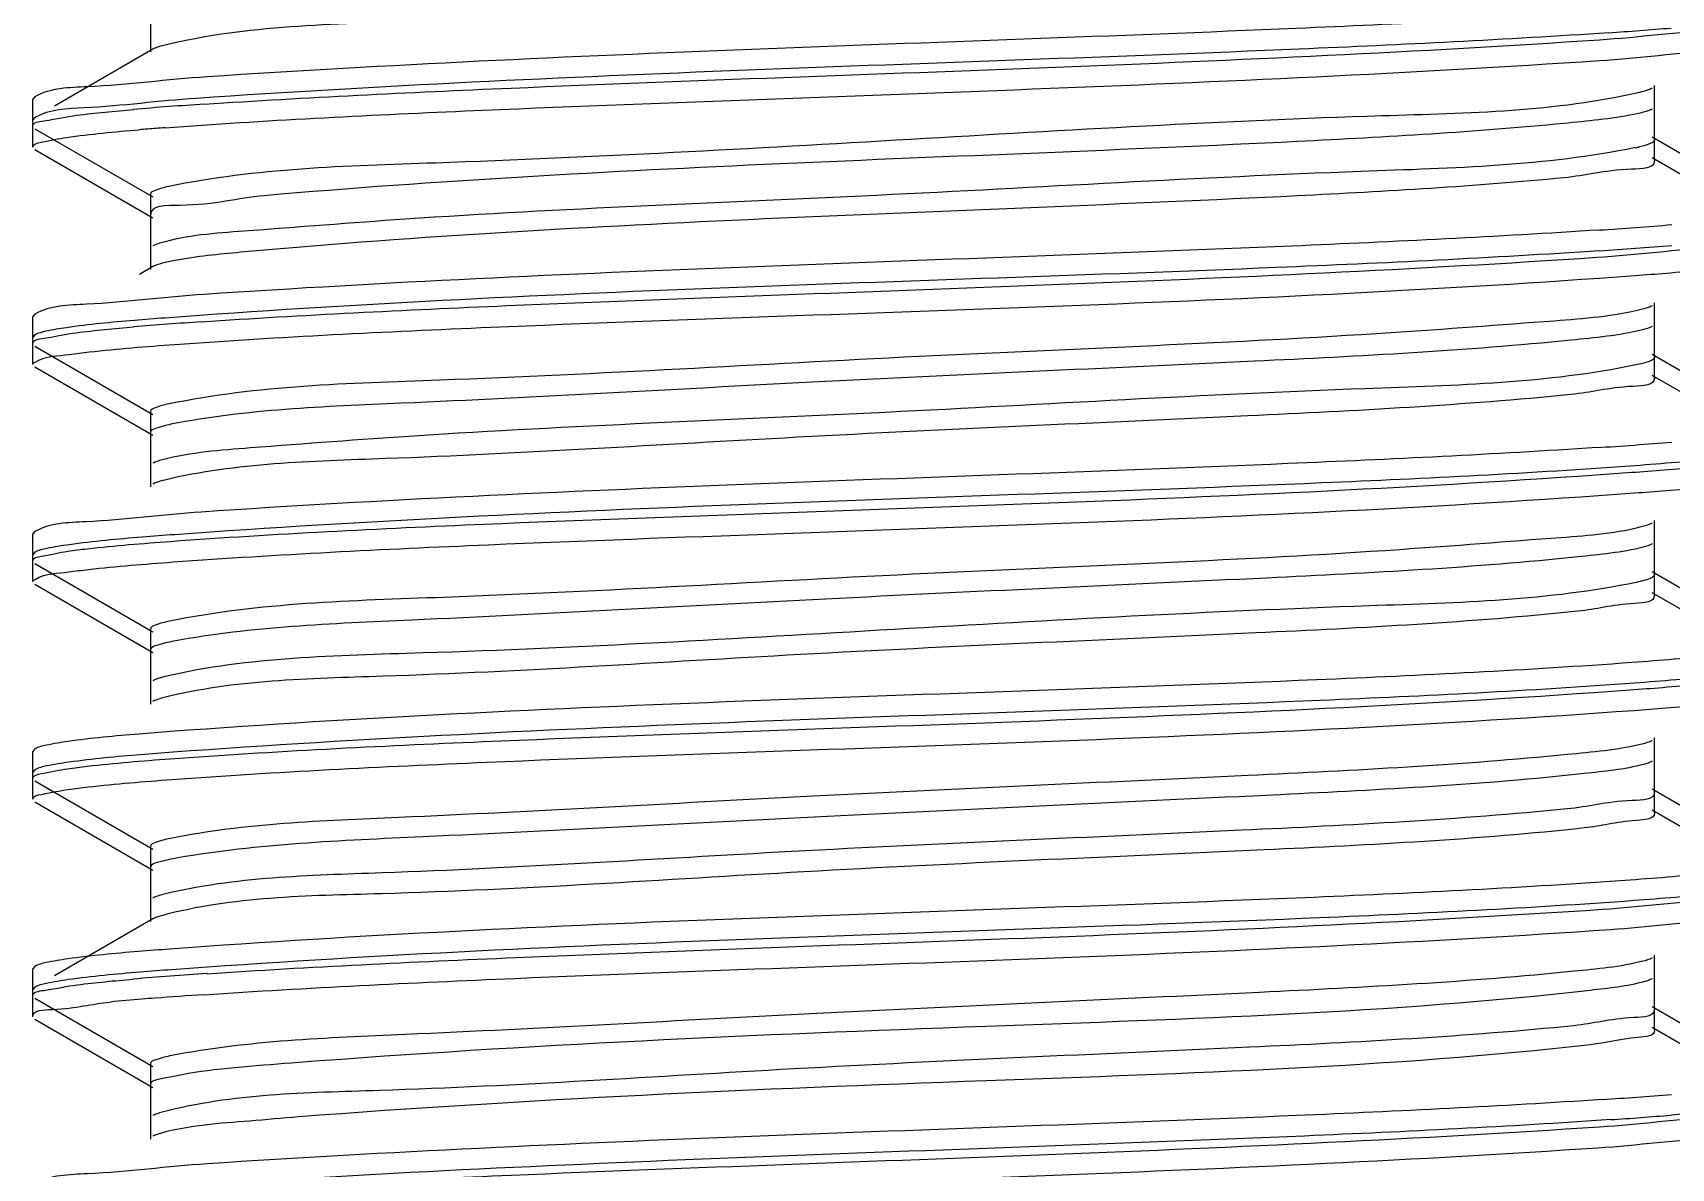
# Model space of a CAD drawing. Extents: x 27938 to 1042331, y -235042 to 1535213.
# Drawn here: x 701830.1 to 702009.5, y 770296.7 to 770421.1 of the extents above; entities that cross this region are included whole.
import ezdxf

# ---------------------------------------------------------------- set-up
doc = ezdxf.new("R2010")
doc.units = 0
doc.header["$LTSCALE"] = 1000
doc.header["$MEASUREMENT"] = 0

msp = doc.modelspace()

# ---------------------------------------------------------------- linework, layer by layer
at = {"linetype": 'Continuous'}
for p, q in [((701842.94, 770424.92), (701842.94, 770418.97)), ((701843.2, 770419.27), (701832.45, 770413.05)), ((701830.28, 770414.07), (701830.05, 770413.81)), ((701830.05, 770410.83), (701830.05, 770413.81)), ((701830.05, 770410.83), (701830.05, 770413.81)), ((702007.67, 770409.34), (702007.67, 770415.3)), ((702007.67, 770407.07), (702007.67, 770413.02)), ((701830.28, 770411.79), (701830.05, 770411.53)), ((701830.05, 770408.55), (701830.05, 770411.53)), ((701830.05, 770408.55), (701830.05, 770411.53)), ((701830.28, 770410.57), (701843.2, 770403.09)), ((702020.33, 770402.16), (702007.41, 770409.65)), ((701830.28, 770408.29), (701843.2, 770400.81)), ((702020.33, 770399.88), (702007.41, 770407.37)), ((701842.94, 770403.39), (701842.94, 770397.44)), ((701842.94, 770401.11), (701842.94, 770395.16)), ((701843.2, 770395.46), (701841.73, 770394.61)), ((702007.67, 770385.53), (702007.67, 770391.48)), ((701830.28, 770390.26), (701830.05, 770390)), ((701830.05, 770387.02), (701830.05, 770390)), ((701830.05, 770387.02), (701830.05, 770390)), ((702007.67, 770383.25), (702007.67, 770389.21)), ((701830.28, 770387.98), (701830.05, 770387.72)), ((701830.05, 770384.74), (701830.05, 770387.72)), ((701830.05, 770384.74), (701830.05, 770387.72)), ((701830.28, 770386.76), (701843.2, 770379.28)), ((702020.33, 770378.35), (702007.41, 770385.83)), ((701830.28, 770384.48), (701843.2, 770377)), ((702006.35, 770384.85), (702005.63, 770384.69)), ((702020.33, 770376.07), (702007.41, 770383.55)), ((701842.94, 770379.58), (701842.94, 770373.62)), ((701842.94, 770377.3), (701842.94, 770371.35)), ((702007.67, 770361.72), (702007.67, 770367.67)), ((701830.28, 770366.44), (701830.05, 770366.18)), ((701830.05, 770363.21), (701830.05, 770366.18)), ((701830.05, 770363.21), (701830.05, 770366.18)), ((702007.67, 770359.44), (702007.67, 770365.39)), ((701830.28, 770364.17), (701830.05, 770363.9)), ((701830.05, 770360.93), (701830.05, 770363.9)), ((701830.05, 770360.93), (701830.05, 770363.9)), ((701830.28, 770362.95), (701843.2, 770355.46)), ((702020.33, 770354.54), (702007.41, 770362.02)), ((701830.28, 770360.67), (701843.2, 770353.18)), ((702006.63, 770361.12), (702005.67, 770360.88)), ((702020.33, 770352.26), (702007.41, 770359.74)), ((701842.94, 770355.77), (701842.94, 770349.81)), ((701842.94, 770353.49), (701842.94, 770347.53)), ((702007.67, 770337.91), (702007.67, 770343.86)), ((701830.28, 770342.63), (701830.05, 770342.37)), ((701830.05, 770339.39), (701830.05, 770342.37)), ((701830.05, 770339.39), (701830.05, 770342.37)), ((701830.28, 770340.35), (701830.05, 770340.09)), ((702007.67, 770335.63), (702007.67, 770341.58)), ((701830.05, 770337.12), (701830.05, 770340.09)), ((701830.05, 770337.12), (701830.05, 770340.09)), ((701830.28, 770339.13), (701843.2, 770331.65)), ((701830.28, 770336.85), (701843.2, 770329.37)), ((702020.33, 770330.72), (702007.41, 770338.21)), ((702020.33, 770328.45), (702007.41, 770335.93)), ((701842.94, 770331.95), (701842.94, 770326)), ((701842.94, 770329.67), (701842.94, 770323.72)), ((701843.2, 770324.02), (701832.45, 770317.8)), ((701830.28, 770318.82), (701830.05, 770318.56)), ((702007.67, 770314.09), (702007.67, 770320.05)), ((701830.05, 770315.58), (701830.05, 770318.56)), ((701830.05, 770315.58), (701830.05, 770318.56)), ((702007.67, 770311.81), (702007.67, 770317.77)), ((701830.28, 770316.54), (701830.05, 770316.28)), ((701830.05, 770313.3), (701830.05, 770316.28)), ((701830.05, 770313.3), (701830.05, 770316.28)), ((701830.28, 770315.32), (701843.2, 770307.84)), ((702020.33, 770306.91), (702007.41, 770314.39)), ((701830.28, 770313.04), (701843.2, 770305.56)), ((702020.33, 770304.63), (702007.41, 770312.12)), ((701842.94, 770308.14), (701842.94, 770302.19)), ((701842.94, 770305.86), (701842.94, 770299.91))]:
    msp.add_line(p, q, dxfattribs=at)
for centre, radius, start, end in [((701975.29, 770828.6), 408.44, 273.8398, 274.8035), ((701876.48, 769990.92), 423.24, 93.7464, 94.7999), ((701869.77, 770072.14), 339.47, 94.4273, 94.7392), ((701874.32, 770013.79), 397.99, 94.2964, 94.4317), ((702001.89, 770426.5), 18.39, 281.5273, 283.0317), ((701973.96, 770823.93), 425.36, 273.7325, 274.8002), ((701973.97, 770821.55), 425.25, 273.7327, 274.7996), ((701876.06, 769972.49), 417.83, 93.7807, 94.8008), ((701973.57, 770805.04), 430.3, 273.7014, 274.7995), ((701876.91, 769890.32), 428.61, 93.7128, 94.7991), ((701861.95, 770070.38), 245.65, 94.6576, 95.467), ((701870.23, 769970.95), 345.43, 94.4503, 94.6873), ((701881.13, 769828.26), 488.53, 93.7928, 94.4265), ((701974.38, 770723.3), 419.97, 273.7666, 274.8009), ((701975.59, 770705.83), 404.72, 273.8647, 274.8037)]:
    msp.add_arc(centre, radius, start, end, dxfattribs=at)
for points, knots in [([(702005.65, 770430.04), (701996.02, 770428.02), (701968.56, 770427.39), (701924.18, 770424.94), (701880.37, 770422.19), (701853.51, 770421.91), (701844.42, 770419.69)], [0, 0, 0, 0, 0.182739, 0.506392, 0.826439, 1, 1, 1, 1]), ([(702001.96, 770423.31), (701990.79, 770422.56), (701939.85, 770420.11), (701888.86, 770418.88), (701849.14, 770416.25)], [0, 0, 0, 0, 0.219496, 1, 1, 1, 1]), ([(702002.65, 770421.07), (701991.36, 770420.31), (701939.79, 770417.82), (701888.16, 770416.63), (701847.95, 770413.89)], [0, 0, 0, 0, 0.219115, 1, 1, 1, 1]), ([(702001.65, 770420.31), (702005.98, 770420.6), (702012.03, 770421.44), (702018.65, 770421.51), (702020.33, 770422.48)], [0, 0, 0, 0, 0.691188, 1, 1, 1, 1]), ([(701844.42, 770419.69), (701844.18, 770419.63), (701843.76, 770419.52), (701843.36, 770419.36), (701843.21, 770419.27)], [0, 0, 0, 0, 0.591078, 1, 1, 1, 1]), ([(701848.83, 770413.25), (701860.03, 770414), (701910.97, 770416.44), (701961.96, 770417.67), (702001.65, 770420.31)], [0, 0, 0, 0, 0.220088, 1, 1, 1, 1]), ([(702001.65, 770418.03), (702005.98, 770418.32), (702012.04, 770419.16), (702018.65, 770419.23), (702020.33, 770420.2)], [0, 0, 0, 0, 0.691187, 1, 1, 1, 1]), ([(701844.5, 770410.67), (701855.45, 770411.49), (701907.84, 770414.06), (701960.28, 770415.28), (702001.65, 770418.03)], [0, 0, 0, 0, 0.209378, 1, 1, 1, 1]), ([(701849.14, 770416.25), (701844.77, 770415.96), (701838.66, 770415.11), (701831.98, 770415.04), (701830.28, 770414.07)], [0, 0, 0, 0, 0.691369, 1, 1, 1, 1]), ([(701847.95, 770413.89), (701843.86, 770413.61), (701838.12, 770412.82), (701831.88, 770412.71), (701830.28, 770411.79)], [0, 0, 0, 0, 0.690219, 1, 1, 1, 1]), ([(702006.04, 770414.54), (701996.83, 770412.4), (701969.91, 770412), (701926.07, 770409.34), (701881.84, 770406.87), (701854.52, 770406.24), (701844.94, 770404.23)], [0, 0, 0, 0, 0.175623, 0.495702, 0.818204, 1, 1, 1, 1]), ([(702007.4, 770415), (702007.24, 770414.9), (702006.78, 770414.73), (702006.31, 770414.61), (702006.04, 770414.54)], [0, 0, 0, 0, 0.403878, 1, 1, 1, 1]), ([(701830.05, 770410.83), (701830.05, 770411.28), (701832.46, 770411.56), (701833.66, 770411.89), (701834.87, 770412.04)], [0, 0, 0, 0, 0.270787, 1, 1, 1, 1]), ([(702006.77, 770412.46), (702006.32, 770412.32), (702003.34, 770411.67), (702000.31, 770411.39), (701997.74, 770411.14)], [0, 0, 0, 0, 0.153853, 1, 1, 1, 1]), ([(702007.41, 770412.72), (702007.32, 770412.67), (702007.11, 770412.57), (702006.89, 770412.5), (702006.77, 770412.46)], [0, 0, 0, 0, 0.435445, 1, 1, 1, 1]), ([(701997.74, 770411.14), (701988.04, 770410.2), (701940.59, 770407.49), (701893.05, 770406.5), (701855.43, 770403.23)], [0, 0, 0, 0, 0.20523, 1, 1, 1, 1]), ([(701830.05, 770408.55), (701830.05, 770408.91), (701831.85, 770409.23), (701832.81, 770409.48), (701833.74, 770409.61)], [0, 0, 0, 0, 0.275063, 1, 1, 1, 1]), ([(702005.56, 770408.49), (701995.71, 770406.47), (701967.78, 770405.85), (701922.99, 770403.04), (701882.08, 770401.62), (701856, 770399.53), (701846.94, 770398.9), (701843.98, 770398.04)], [0, 0, 0, 0, 0.186373, 0.513855, 0.833476, 0.942785, 1, 1, 1, 1]), ([(702007.66, 770409.34), (702007.66, 770409.16), (702006.96, 770408.81), (702006.45, 770408.68), (702006.04, 770408.59)], [0, 0, 0, 0, 0.303248, 1, 1, 1, 1]), ([(702007.66, 770407.07), (702007.67, 770406.17), (702002.53, 770406.19), (702000.22, 770405.43), (701997.74, 770405.19)], [0, 0, 0, 0, 0.264839, 1, 1, 1, 1]), ([(701997.74, 770405.19), (701988.04, 770404.25), (701940.59, 770401.54), (701893.05, 770400.54), (701855.43, 770397.27)], [0, 0, 0, 0, 0.20523, 1, 1, 1, 1]), ([(701855.43, 770403.23), (701852.33, 770402.96), (701849.46, 770401.94), (701842.94, 770402.23), (701842.94, 770401.11)], [0, 0, 0, 0, 0.735758, 1, 1, 1, 1]), ([(701844.94, 770404.23), (701844.43, 770404.12), (701843.83, 770403.98), (701842.95, 770403.61), (701842.95, 770403.39)], [0, 0, 0, 0, 0.704918, 1, 1, 1, 1]), ([(702001.65, 770399.47), (701990.43, 770398.73), (701939.49, 770396.28), (701888.49, 770395.06), (701848.83, 770392.42)], [0, 0, 0, 0, 0.220524, 1, 1, 1, 1]), ([(701843.98, 770398.04), (701843.82, 770397.99), (701843.56, 770397.91), (701843.31, 770397.8), (701843.2, 770397.74)], [0, 0, 0, 0, 0.572013, 1, 1, 1, 1]), ([(702001.35, 770396.48), (702005.75, 770396.77), (702011.9, 770397.62), (702018.62, 770397.69), (702020.33, 770398.67)], [0, 0, 0, 0, 0.691471, 1, 1, 1, 1]), ([(701844.75, 770395.95), (701844.43, 770395.88), (701843.91, 770395.75), (701843.39, 770395.57), (701843.2, 770395.46)], [0, 0, 0, 0, 0.601667, 1, 1, 1, 1]), ([(702001.65, 770397.19), (701989.86, 770396.41), (701937.47, 770393.9), (701885.01, 770392.88), (701844.5, 770389.83)], [0, 0, 0, 0, 0.225391, 1, 1, 1, 1]), ([(701855.43, 770397.27), (701854.26, 770397.17), (701850.69, 770396.83), (701847.11, 770396.47), (701844.75, 770395.95)], [0, 0, 0, 0, 0.327573, 1, 1, 1, 1]), ([(701848.51, 770389.42), (701859.65, 770390.17), (701910.6, 770392.62), (701961.6, 770393.85), (702001.35, 770396.48)], [0, 0, 0, 0, 0.219052, 1, 1, 1, 1]), ([(701845.6, 770386.94), (701857.13, 770387.77), (701910.44, 770390.37), (701963.83, 770391.41), (702005.54, 770394.49)], [0, 0, 0, 0, 0.216493, 1, 1, 1, 1]), ([(702005.54, 770394.49), (702006.69, 770394.57), (702010.42, 770394.87), (702014.16, 770395.2), (702016.73, 770395.57)], [0, 0, 0, 0, 0.307538, 1, 1, 1, 1]), ([(701848.83, 770392.42), (701844.53, 770392.13), (701838.52, 770391.3), (701831.95, 770391.22), (701830.28, 770390.26)], [0, 0, 0, 0, 0.691073, 1, 1, 1, 1]), ([(702006.35, 770390.8), (702003.21, 770389.99), (701993.94, 770389.3), (701967.59, 770387.29), (701926.78, 770385.83), (701882.31, 770383.04), (701854.69, 770382.44), (701844.98, 770380.42)], [0, 0, 0, 0, 0.060117, 0.171248, 0.491182, 0.816115, 1, 1, 1, 1]), ([(702007.4, 770391.18), (702007.27, 770391.1), (702006.92, 770390.96), (702006.56, 770390.86), (702006.35, 770390.8)], [0, 0, 0, 0, 0.414924, 1, 1, 1, 1]), ([(701833.74, 770388.77), (701832.98, 770388.67), (701831.83, 770388.46), (701830.65, 770388.19), (701830.28, 770387.98)], [0, 0, 0, 0, 0.641483, 1, 1, 1, 1]), ([(701844.5, 770389.83), (701843.4, 770389.75), (701839.8, 770389.46), (701836.21, 770389.13), (701833.74, 770388.77)], [0, 0, 0, 0, 0.307039, 1, 1, 1, 1]), ([(702007.41, 770388.9), (702007.08, 770388.72), (702004.14, 770387.92), (702001.14, 770387.67), (701998.52, 770387.4)], [0, 0, 0, 0, 0.123412, 1, 1, 1, 1]), ([(701830.05, 770387.02), (701830.05, 770387.47), (701832.42, 770387.74), (701833.61, 770388.07), (701834.8, 770388.22)], [0, 0, 0, 0, 0.271021, 1, 1, 1, 1]), ([(701834.04, 770385.84), (701834.77, 770385.94), (701838.62, 770386.41), (701842.48, 770386.71), (701845.6, 770386.94)], [0, 0, 0, 0, 0.191582, 1, 1, 1, 1]), ([(701998.52, 770387.4), (701986.99, 770386.24), (701959.26, 770384.82), (701916.52, 770382.98), (701877.04, 770380.64), (701853.48, 770379.83), (701845.18, 770378.19)], [0, 0, 0, 0, 0.226181, 0.54212, 0.834898, 1, 1, 1, 1]), ([(701830.05, 770384.74), (701830.05, 770384.86), (701831.48, 770385.76), (701832.78, 770385.67), (701834.04, 770385.84)], [0, 0, 0, 0, 0.088752, 1, 1, 1, 1]), ([(702007.66, 770385.53), (702007.66, 770385.37), (702007.12, 770385.05), (702006.68, 770384.94), (702006.35, 770384.85)], [0, 0, 0, 0, 0.311826, 1, 1, 1, 1]), ([(702005.63, 770384.69), (701995.92, 770382.67), (701968.29, 770382.07), (701923.81, 770379.28), (701882.99, 770377.81), (701856.65, 770375.81), (701847.39, 770375.11), (701844.25, 770374.3)], [0, 0, 0, 0, 0.183944, 0.508945, 0.828873, 0.939958, 1, 1, 1, 1]), ([(702007.66, 770383.25), (702007.67, 770382.42), (702002.95, 770382.37), (702000.8, 770381.68), (701998.52, 770381.45)], [0, 0, 0, 0, 0.265449, 1, 1, 1, 1]), ([(701998.52, 770381.45), (701986.76, 770380.27), (701958.5, 770378.82), (701915.16, 770377.03), (701875.75, 770374.45), (701852.39, 770373.96), (701844.51, 770372.09)], [0, 0, 0, 0, 0.229743, 0.549934, 0.842575, 1, 1, 1, 1]), ([(701844.98, 770380.42), (701844.46, 770380.32), (701843.85, 770380.18), (701842.95, 770379.8), (701842.95, 770379.58)], [0, 0, 0, 0, 0.705326, 1, 1, 1, 1]), ([(701845.18, 770378.19), (701844.62, 770378.07), (701843.96, 770377.92), (701842.95, 770377.54), (701842.95, 770377.3)], [0, 0, 0, 0, 0.707822, 1, 1, 1, 1]), ([(701844.25, 770374.3), (701844.04, 770374.25), (701843.69, 770374.14), (701843.34, 770374), (701843.21, 770373.93)], [0, 0, 0, 0, 0.584722, 1, 1, 1, 1]), ([(702001.35, 770375.64), (701990.07, 770374.9), (701939.13, 770372.46), (701888.12, 770371.25), (701848.51, 770368.58)], [0, 0, 0, 0, 0.221533, 1, 1, 1, 1]), ([(702016.73, 770374.73), (702016.02, 770374.63), (702012.3, 770374.17), (702008.56, 770373.88), (702005.54, 770373.65)], [0, 0, 0, 0, 0.191295, 1, 1, 1, 1]), ([(701845.14, 770365.37), (701856.58, 770366.21), (701909.94, 770368.81), (701963.37, 770369.88), (702005.19, 770372.93)], [0, 0, 0, 0, 0.214855, 1, 1, 1, 1]), ([(702005.54, 770373.65), (701994.12, 770372.81), (701940.81, 770370.21), (701887.42, 770369.14), (701845.6, 770366.1)], [0, 0, 0, 0, 0.214464, 1, 1, 1, 1]), ([(702005.19, 770372.93), (702006.37, 770373.02), (702010.18, 770373.31), (702014, 770373.65), (702016.62, 770374.02)], [0, 0, 0, 0, 0.307301, 1, 1, 1, 1]), ([(701844.51, 770372.09), (701844.24, 770372.02), (701843.8, 770371.9), (701843.37, 770371.74), (701843.21, 770371.65)], [0, 0, 0, 0, 0.593584, 1, 1, 1, 1]), ([(701845.4, 770363.11), (701856.91, 770363.95), (701910.26, 770366.55), (701963.7, 770367.6), (702005.47, 770370.67)], [0, 0, 0, 0, 0.215894, 1, 1, 1, 1]), ([(702005.47, 770370.67), (702006.63, 770370.76), (702010.38, 770371.05), (702014.13, 770371.39), (702016.71, 770371.75)], [0, 0, 0, 0, 0.30752, 1, 1, 1, 1]), ([(701848.51, 770368.58), (701844.29, 770368.3), (701838.37, 770367.48), (701831.92, 770367.39), (701830.28, 770366.44)], [0, 0, 0, 0, 0.690761, 1, 1, 1, 1]), ([(702006.63, 770367.07), (702003.66, 770366.21), (701994.59, 770365.58), (701968.51, 770363.48), (701927.59, 770362.07), (701882.82, 770359.26), (701854.9, 770358.64), (701845.04, 770356.62)], [0, 0, 0, 0, 0.057292, 0.16665, 0.48628, 0.813694, 1, 1, 1, 1]), ([(702007.4, 770367.37), (702007.3, 770367.31), (702007.04, 770367.2), (702006.78, 770367.11), (702006.63, 770367.07)], [0, 0, 0, 0, 0.427528, 1, 1, 1, 1]), ([(701833.9, 770364.29), (701834.61, 770364.39), (701838.35, 770364.85), (701842.1, 770365.14), (701845.14, 770365.37)], [0, 0, 0, 0, 0.191288, 1, 1, 1, 1]), ([(701845.6, 770366.1), (701844.41, 770366.01), (701840.55, 770365.72), (701836.69, 770365.37), (701834.04, 770365)], [0, 0, 0, 0, 0.307194, 1, 1, 1, 1]), ([(701830.05, 770363.21), (701830.05, 770363.58), (701831.94, 770363.89), (701832.93, 770364.15), (701833.9, 770364.29)], [0, 0, 0, 0, 0.274581, 1, 1, 1, 1]), ([(701834.04, 770365), (701833.22, 770364.89), (701831.96, 770364.67), (701830.68, 770364.39), (701830.28, 770364.17)], [0, 0, 0, 0, 0.64438, 1, 1, 1, 1]), ([(701999.26, 770363.67), (701987.96, 770362.48), (701960.46, 770361.08), (701917.85, 770359.2), (701877.99, 770356.92), (701854.07, 770356.02), (701845.51, 770354.43)], [0, 0, 0, 0, 0.221386, 0.535783, 0.830497, 1, 1, 1, 1]), ([(702007.41, 770365.09), (702007.11, 770364.92), (702004.41, 770364.16), (702001.66, 770363.92), (701999.26, 770363.67)], [0, 0, 0, 0, 0.125618, 1, 1, 1, 1]), ([(701830.05, 770360.93), (701830.05, 770361.05), (701831.45, 770361.94), (701832.74, 770361.85), (701833.99, 770362.02)], [0, 0, 0, 0, 0.089007, 1, 1, 1, 1]), ([(701833.99, 770362.02), (701834.71, 770362.12), (701838.51, 770362.58), (701842.32, 770362.88), (701845.4, 770363.11)], [0, 0, 0, 0, 0.191547, 1, 1, 1, 1]), ([(702007.66, 770361.72), (702007.66, 770361.59), (702007.25, 770361.29), (702006.89, 770361.19), (702006.63, 770361.12)], [0, 0, 0, 0, 0.322524, 1, 1, 1, 1]), ([(702005.67, 770360.88), (701996.09, 770358.87), (701968.76, 770358.24), (701924.52, 770355.77), (701880.68, 770353.11), (701853.76, 770352.71), (701844.57, 770350.57)], [0, 0, 0, 0, 0.181847, 0.504414, 0.824494, 1, 1, 1, 1]), ([(702007.66, 770359.44), (702007.67, 770358.67), (702003.35, 770358.56), (702001.36, 770357.93), (701999.26, 770357.71)], [0, 0, 0, 0, 0.266197, 1, 1, 1, 1]), ([(701845.04, 770356.62), (701844.51, 770356.51), (701843.89, 770356.37), (701842.95, 770355.99), (701842.95, 770355.77)], [0, 0, 0, 0, 0.706097, 1, 1, 1, 1]), ([(701999.26, 770357.71), (701987.55, 770356.49), (701959.14, 770355.04), (701915.46, 770353.26), (701875.72, 770350.55), (701852.14, 770350.21), (701844.31, 770348.23)], [0, 0, 0, 0, 0.227539, 0.549411, 0.843947, 1, 1, 1, 1]), ([(701845.51, 770354.43), (701844.86, 770354.31), (701844.13, 770354.15), (701842.95, 770353.75), (701842.94, 770353.49)], [0, 0, 0, 0, 0.71182, 1, 1, 1, 1]), ([(702016.62, 770353.18), (702015.9, 770353.08), (702012.1, 770352.62), (702008.28, 770352.32), (702005.19, 770352.09)], [0, 0, 0, 0, 0.191493, 1, 1, 1, 1]), ([(702005.19, 770352.09), (701993.69, 770351.25), (701940.34, 770348.65), (701886.9, 770347.61), (701845.14, 770344.53)], [0, 0, 0, 0, 0.215925, 1, 1, 1, 1]), ([(702016.71, 770350.92), (702016, 770350.82), (702012.26, 770350.36), (702008.51, 770350.06), (702005.48, 770349.84)], [0, 0, 0, 0, 0.191309, 1, 1, 1, 1]), ([(701844.57, 770350.57), (701844.29, 770350.5), (701843.83, 770350.38), (701843.37, 770350.21), (701843.21, 770350.11)], [0, 0, 0, 0, 0.595809, 1, 1, 1, 1]), ([(702005.48, 770349.84), (701994.03, 770348.99), (701940.67, 770346.39), (701887.23, 770345.33), (701845.4, 770342.27)], [0, 0, 0, 0, 0.214866, 1, 1, 1, 1]), ([(702004.99, 770349.1), (702006.18, 770349.19), (702010.05, 770349.49), (702013.92, 770349.83), (702016.58, 770350.2)], [0, 0, 0, 0, 0.307277, 1, 1, 1, 1]), ([(701844.31, 770348.23), (701844.09, 770348.17), (701843.71, 770348.06), (701843.35, 770347.92), (701843.21, 770347.83)], [0, 0, 0, 0, 0.586461, 1, 1, 1, 1]), ([(701845.07, 770341.55), (701856.48, 770342.39), (701909.8, 770345), (701963.18, 770346.07), (702004.99, 770349.1)], [0, 0, 0, 0, 0.214447, 1, 1, 1, 1]), ([(702005.43, 770346.86), (702006.59, 770346.94), (702010.35, 770347.24), (702014.11, 770347.57), (702016.7, 770347.94)], [0, 0, 0, 0, 0.307507, 1, 1, 1, 1]), ([(701845.27, 770339.29), (701856.76, 770340.13), (701910.15, 770342.73), (701963.61, 770343.78), (702005.43, 770346.86)], [0, 0, 0, 0, 0.215499, 1, 1, 1, 1]), ([(701845.14, 770344.53), (701843.98, 770344.45), (701840.23, 770344.15), (701836.48, 770343.82), (701833.9, 770343.45)], [0, 0, 0, 0, 0.307539, 1, 1, 1, 1]), ([(701833.9, 770343.45), (701833.11, 770343.34), (701831.9, 770343.13), (701830.66, 770342.85), (701830.28, 770342.63)], [0, 0, 0, 0, 0.642908, 1, 1, 1, 1]), ([(701845.4, 770342.27), (701844.23, 770342.19), (701840.42, 770341.89), (701836.61, 770341.55), (701833.99, 770341.18)], [0, 0, 0, 0, 0.30725, 1, 1, 1, 1]), ([(701998.09, 770342.01), (701986.49, 770340.87), (701958.7, 770339.45), (701916.01, 770337.61), (701876.73, 770335.27), (701853.34, 770334.48), (701845.13, 770332.83)], [0, 0, 0, 0, 0.228282, 0.544405, 0.836128, 1, 1, 1, 1]), ([(702007.41, 770343.56), (702007.07, 770343.36), (702003.98, 770342.54), (702000.85, 770342.28), (701998.09, 770342.01)], [0, 0, 0, 0, 0.122258, 1, 1, 1, 1]), ([(701830.05, 770339.39), (701830.05, 770339.76), (701831.93, 770340.08), (701832.92, 770340.34), (701833.88, 770340.47)], [0, 0, 0, 0, 0.274666, 1, 1, 1, 1]), ([(701833.99, 770341.18), (701833.18, 770341.07), (701831.94, 770340.86), (701830.67, 770340.58), (701830.28, 770340.35)], [0, 0, 0, 0, 0.64385, 1, 1, 1, 1]), ([(701833.88, 770340.47), (701834.59, 770340.57), (701838.31, 770341.03), (701842.05, 770341.33), (701845.07, 770341.55)], [0, 0, 0, 0, 0.191269, 1, 1, 1, 1]), ([(702007.41, 770341.28), (702007.13, 770341.12), (702004.67, 770340.4), (702002.16, 770340.17), (701999.98, 770339.93)], [0, 0, 0, 0, 0.127999, 1, 1, 1, 1]), ([(701833.94, 770338.2), (701834.66, 770338.3), (701838.43, 770338.76), (701842.21, 770339.06), (701845.27, 770339.29)], [0, 0, 0, 0, 0.191427, 1, 1, 1, 1]), ([(701999.98, 770339.93), (701988.91, 770338.72), (701961.73, 770337.35), (701919.31, 770335.43), (701879.1, 770333.22), (701854.79, 770332.22), (701845.93, 770330.7)], [0, 0, 0, 0, 0.21628, 0.528744, 0.825398, 1, 1, 1, 1]), ([(701830.05, 770337.12), (701830.05, 770337.49), (701831.96, 770337.81), (701832.97, 770338.06), (701833.94, 770338.2)], [0, 0, 0, 0, 0.274358, 1, 1, 1, 1]), ([(702007.66, 770337.91), (702007.67, 770337.04), (702002.72, 770337.03), (702000.48, 770336.29), (701998.09, 770336.06)], [0, 0, 0, 0, 0.265093, 1, 1, 1, 1]), ([(701998.09, 770336.06), (701986.24, 770334.89), (701957.91, 770333.44), (701914.59, 770331.67), (701875.39, 770329.06), (701852.21, 770328.61), (701844.44, 770326.72)], [0, 0, 0, 0, 0.23203, 0.552577, 0.844133, 1, 1, 1, 1]), ([(702007.66, 770335.63), (702007.67, 770334.92), (702003.74, 770334.75), (702001.9, 770334.19), (701999.98, 770333.98)], [0, 0, 0, 0, 0.267101, 1, 1, 1, 1]), ([(701999.98, 770333.98), (701988.33, 770332.71), (701959.81, 770331.27), (701915.82, 770329.49), (701875.77, 770326.66), (701851.95, 770326.47), (701844.16, 770324.37)], [0, 0, 0, 0, 0.225089, 0.548455, 0.844944, 1, 1, 1, 1]), ([(701845.13, 770332.83), (701844.58, 770332.72), (701843.93, 770332.57), (701842.95, 770332.19), (701842.95, 770331.95)], [0, 0, 0, 0, 0.707145, 1, 1, 1, 1]), ([(701845.93, 770330.7), (701845.18, 770330.57), (701844.35, 770330.37), (701842.95, 770329.98), (701842.94, 770329.67)], [0, 0, 0, 0, 0.715974, 1, 1, 1, 1]), ([(702004.99, 770328.27), (701993.47, 770327.43), (701940.16, 770324.84), (701886.77, 770323.79), (701845.07, 770320.71)], [0, 0, 0, 0, 0.216529, 1, 1, 1, 1]), ([(702016.58, 770329.36), (702015.84, 770329.26), (702011.99, 770328.8), (702008.12, 770328.49), (702004.99, 770328.27)], [0, 0, 0, 0, 0.191494, 1, 1, 1, 1]), ([(701844.44, 770326.72), (701844.19, 770326.66), (701843.77, 770326.55), (701843.36, 770326.39), (701843.21, 770326.3)], [0, 0, 0, 0, 0.591238, 1, 1, 1, 1]), ([(702005.43, 770326.02), (701993.96, 770325.18), (701940.57, 770322.57), (701887.11, 770321.52), (701845.27, 770318.45)], [0, 0, 0, 0, 0.215146, 1, 1, 1, 1]), ([(702001.97, 770325.08), (702006.22, 770325.36), (702012.18, 770326.19), (702018.67, 770326.28), (702020.33, 770327.23)], [0, 0, 0, 0, 0.690877, 1, 1, 1, 1]), ([(702016.7, 770327.1), (702015.98, 770327), (702012.24, 770326.54), (702008.47, 770326.24), (702005.43, 770326.02)], [0, 0, 0, 0, 0.191315, 1, 1, 1, 1]), ([(701844.16, 770324.37), (701843.97, 770324.32), (701843.64, 770324.22), (701843.33, 770324.09), (701843.21, 770324.02)], [0, 0, 0, 0, 0.579977, 1, 1, 1, 1]), ([(701849.15, 770318.02), (701860.41, 770318.77), (701911.34, 770321.21), (701962.34, 770322.42), (702001.97, 770325.08)], [0, 0, 0, 0, 0.22115, 1, 1, 1, 1]), ([(702002.87, 770322.86), (702006.91, 770323.14), (702012.58, 770323.92), (702018.75, 770324.04), (702020.33, 770324.95)], [0, 0, 0, 0, 0.689986, 1, 1, 1, 1]), ([(701848.81, 770315.72), (701860.17, 770316.48), (701911.52, 770318.94), (701962.93, 770320.12), (702002.87, 770322.86)], [0, 0, 0, 0, 0.221314, 1, 1, 1, 1]), ([(701845.07, 770320.71), (701843.92, 770320.63), (701840.19, 770320.34), (701836.45, 770320), (701833.88, 770319.64)], [0, 0, 0, 0, 0.307563, 1, 1, 1, 1]), ([(701833.88, 770319.64), (701833.1, 770319.52), (701831.89, 770319.31), (701830.66, 770319.04), (701830.28, 770318.82)], [0, 0, 0, 0, 0.642723, 1, 1, 1, 1]), ([(702007.41, 770319.74), (702007.09, 770319.56), (702004.26, 770318.78), (702001.38, 770318.53), (701998.85, 770318.28)], [0, 0, 0, 0, 0.124368, 1, 1, 1, 1]), ([(701833.94, 770317.37), (701833.14, 770317.25), (701831.92, 770317.04), (701830.67, 770316.76), (701830.28, 770316.54)], [0, 0, 0, 0, 0.643403, 1, 1, 1, 1]), ([(701845.27, 770318.45), (701844.11, 770318.37), (701840.33, 770318.07), (701836.55, 770317.73), (701833.94, 770317.37)], [0, 0, 0, 0, 0.307384, 1, 1, 1, 1]), ([(701998.85, 770318.28), (701987.41, 770317.11), (701959.75, 770315.69), (701917.04, 770313.83), (701877.39, 770311.51), (701853.67, 770310.68), (701845.28, 770309.05)], [0, 0, 0, 0, 0.224238, 0.539714, 0.833345, 1, 1, 1, 1]), ([(702007.41, 770317.47), (702007.15, 770317.32), (702004.93, 770316.64), (702002.64, 770316.42), (702000.66, 770316.19)], [0, 0, 0, 0, 0.130558, 1, 1, 1, 1]), ([(701830.05, 770315.58), (701830.05, 770316.04), (701832.49, 770316.31), (701833.71, 770316.65), (701834.93, 770316.8)], [0, 0, 0, 0, 0.270586, 1, 1, 1, 1]), ([(702000.66, 770316.19), (701978.7, 770313.69), (701931.41, 770312.3), (701884.22, 770310.22), (701859.16, 770308.28)], [0, 0, 0, 0, 0.467917, 1, 1, 1, 1]), ([(701830.05, 770313.3), (701830.05, 770314.07), (701834.44, 770314.06), (701836.42, 770314.71), (701838.54, 770314.91)], [0, 0, 0, 0, 0.263956, 1, 1, 1, 1]), ([(702007.66, 770314.09), (702007.67, 770313.29), (702003.13, 770313.21), (702001.05, 770312.55), (701998.85, 770312.32)], [0, 0, 0, 0, 0.265763, 1, 1, 1, 1]), ([(701998.85, 770312.32), (701987.04, 770311.12), (701958.54, 770309.66), (701914.85, 770307.9), (701875.34, 770305.16), (701851.94, 770304.87), (701844.23, 770302.86)], [0, 0, 0, 0, 0.229965, 0.552316, 0.845738, 1, 1, 1, 1]), ([(702007.67, 770311.81), (702007.67, 770311.17), (702004.11, 770310.94), (702002.41, 770310.44), (702000.66, 770310.24)], [0, 0, 0, 0, 0.268181, 1, 1, 1, 1]), ([(702000.66, 770310.24), (701978.7, 770307.74), (701931.41, 770306.35), (701884.22, 770304.26), (701859.16, 770302.33)], [0, 0, 0, 0, 0.467917, 1, 1, 1, 1]), ([(701845.28, 770309.05), (701844.69, 770308.93), (701844.01, 770308.77), (701842.95, 770308.39), (701842.94, 770308.14)], [0, 0, 0, 0, 0.709136, 1, 1, 1, 1]), ([(701859.16, 770308.28), (701855.14, 770307.97), (701849.53, 770307.63), (701844.95, 770306.65), (701842.94, 770306.26), (701842.94, 770305.86)], [0, 0, 0, 0, 0.734363, 0.926776, 1, 1, 1, 1]), ([(701844.23, 770302.86), (701844.03, 770302.8), (701843.68, 770302.7), (701843.34, 770302.56), (701843.21, 770302.49)], [0, 0, 0, 0, 0.58329, 1, 1, 1, 1]), ([(702001.97, 770304.24), (701990.81, 770303.49), (701939.87, 770301.05), (701888.87, 770299.82), (701849.15, 770297.19)], [0, 0, 0, 0, 0.219461, 1, 1, 1, 1]), ([(702001.66, 770301.25), (702005.98, 770301.53), (702012.04, 770302.37), (702018.65, 770302.45), (702020.33, 770303.41)], [0, 0, 0, 0, 0.691179, 1, 1, 1, 1]), ([(701859.16, 770302.33), (701857.38, 770302.19), (701852.34, 770301.71), (701847.2, 770301.43), (701844.03, 770300.52)], [0, 0, 0, 0, 0.35135, 1, 1, 1, 1]), ([(702002.87, 770302.03), (701991.7, 770301.26), (701940.35, 770298.78), (701888.94, 770297.56), (701848.81, 770294.89)], [0, 0, 0, 0, 0.217709, 1, 1, 1, 1]), ([(701848.84, 770294.19), (701860.04, 770294.94), (701910.98, 770297.38), (701961.98, 770298.61), (702001.66, 770301.25)], [0, 0, 0, 0, 0.220122, 1, 1, 1, 1]), ([(702001.46, 770298.95), (702005.83, 770299.24), (702011.95, 770300.09), (702018.63, 770300.16), (702020.33, 770301.13)], [0, 0, 0, 0, 0.691368, 1, 1, 1, 1]), ([(701844.03, 770300.52), (701843.87, 770300.48), (701843.59, 770300.39), (701843.31, 770300.27), (701843.2, 770300.21)], [0, 0, 0, 0, 0.574371, 1, 1, 1, 1]), ([(701848.63, 770291.9), (701859.79, 770292.65), (701910.74, 770295.09), (701961.74, 770296.32), (702001.46, 770298.95)], [0, 0, 0, 0, 0.219436, 1, 1, 1, 1]), ([(701849.15, 770297.19), (701844.78, 770296.9), (701838.66, 770296.05), (701831.98, 770295.98), (701830.28, 770295.01)], [0, 0, 0, 0, 0.691379, 1, 1, 1, 1])]:
    msp.add_open_spline(points, degree=3, knots=knots, dxfattribs=at)
for points in [[(701834.87, 770412.04), (701836.93, 770412.3), (701839, 770412.5), (701841.07, 770412.67)], [(701833.74, 770409.61), (701836.38, 770409.99), (701839.05, 770410.23), (701841.72, 770410.45)], [(701834.8, 770388.22), (701836.89, 770388.49), (701838.99, 770388.68), (701841.09, 770388.86)], [(701834.93, 770316.8), (701836.97, 770317.06), (701839.01, 770317.25), (701841.05, 770317.42)], [(702016.03, 770303.2), (702013.86, 770302.92), (702011.67, 770302.71), (702009.48, 770302.53)]]:
    msp.add_open_spline(points, degree=3, dxfattribs=at)

doc.saveas('drawing.dxf')
